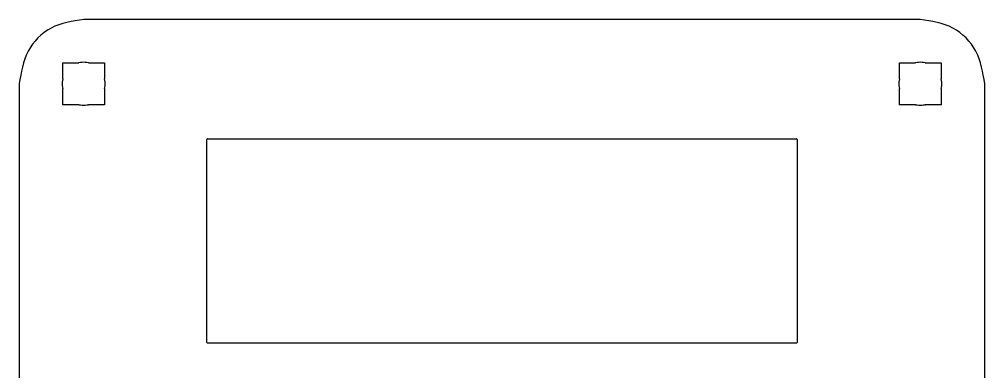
# Model space of a CAD drawing. Extents: x 14 to 324, y 11 to 161.
# Drawn here: x 13.6 to 163.7, y 106.6 to 161.3 of the extents above; entities that cross this region are included whole.
import ezdxf

# ---------------------------------------------------------------- set-up
doc = ezdxf.new("R2010")
doc.units = 0
doc.layers.add('CUT', color=3, linetype='CONTINUOUS')

msp = doc.modelspace()

# ---------------------------------------------------------------- linework, layer by layer
at = {"layer": 'CUT'}
for p, q in [((153.71, 161.34), (23.63, 161.34)), ((20.38, 152.08), (20.38, 154.58)), ((20.38, 154.58), (22.88, 154.58)), ((24.37, 154.58), (26.87, 154.58)), ((26.87, 154.58), (26.87, 152.08)), ((150.47, 152.08), (150.47, 154.58)), ((150.47, 154.58), (152.97, 154.58)), ((154.46, 154.58), (156.95, 154.58)), ((156.95, 154.58), (156.95, 152.08)), ((13.62, 151.34), (13.62, 21.25)), ((20.38, 148.09), (20.38, 150.59)), ((26.87, 150.59), (26.87, 148.09)), ((150.47, 148.09), (150.47, 150.59)), ((156.95, 150.59), (156.95, 148.09)), ((163.72, 21.25), (163.72, 151.34)), ((22.88, 148.09), (20.38, 148.09)), ((26.87, 148.09), (24.37, 148.09)), ((152.97, 148.09), (150.47, 148.09)), ((156.95, 148.09), (154.46, 148.09)), ((42.79, 111.17), (42.79, 142.69)), ((42.89, 142.79), (134.45, 142.79)), ((134.55, 142.69), (134.55, 111.17)), ((134.45, 111.07), (42.89, 111.07))]:
    msp.add_line(p, q, dxfattribs=at)
at = {"layer": 'CUT', "linetype": 'ByBlock'}
for centre, start, end in [((42.89, 142.69), 90, 180), ((134.45, 142.69), 0, 90), ((42.89, 111.17), 180, 270), ((134.45, 111.17), 270, 0)]:
    msp.add_arc(centre, 0.1, start, end, dxfattribs=at)
at = {"layer": 'CUT'}
for points, knots in [([(23.63, 161.34), (21.87, 161.07), (18.42, 160.53), (14.44, 156.54), (13.89, 153.09), (13.62, 151.34)], [0, 0, 0, 0, 5.232488, 10.309781, 15.542274, 15.542274, 15.542274, 15.542274]), ([(163.72, 151.34), (163.45, 153.09), (162.9, 156.54), (158.92, 160.53), (155.47, 161.07), (153.71, 161.34)], [0, 0, 0, 0, 5.232492, 10.309783, 15.542277, 15.542277, 15.542277, 15.542277]), ([(24.37, 154.58), (24.21, 154.61), (23.88, 154.67), (23.37, 154.67), (23.04, 154.61), (22.88, 154.58)], [0, 0, 0, 0, 0.502643, 1.003869, 1.506512, 1.506512, 1.506512, 1.506512]), ([(154.46, 154.58), (154.3, 154.61), (153.97, 154.67), (153.46, 154.67), (153.13, 154.61), (152.97, 154.58)], [0, 0, 0, 0, 0.502644, 1.003869, 1.506512, 1.506512, 1.506512, 1.506512]), ([(20.38, 152.08), (20.35, 151.92), (20.29, 151.59), (20.29, 151.08), (20.35, 150.75), (20.38, 150.59)], [0, 0, 0, 0, 0.502644, 1.003869, 1.506512, 1.506512, 1.506512, 1.506512]), ([(26.87, 150.59), (26.9, 150.75), (26.96, 151.08), (26.96, 151.59), (26.9, 151.92), (26.87, 152.08)], [0, 0, 0, 0, 0.502644, 1.003869, 1.506512, 1.506512, 1.506512, 1.506512]), ([(150.47, 152.08), (150.44, 151.92), (150.38, 151.59), (150.38, 151.08), (150.44, 150.75), (150.47, 150.59)], [0, 0, 0, 0, 0.502644, 1.003869, 1.506512, 1.506512, 1.506512, 1.506512]), ([(156.96, 150.59), (156.99, 150.75), (157.05, 151.08), (157.05, 151.59), (156.99, 151.92), (156.96, 152.08)], [0, 0, 0, 0, 0.502644, 1.003869, 1.506512, 1.506512, 1.506512, 1.506512]), ([(22.88, 148.09), (23.04, 148.06), (23.37, 148), (23.88, 148), (24.21, 148.06), (24.37, 148.09)], [0, 0, 0, 0, 0.502644, 1.00387, 1.506512, 1.506512, 1.506512, 1.506512]), ([(152.97, 148.09), (153.13, 148.06), (153.46, 148), (153.97, 148), (154.3, 148.06), (154.46, 148.09)], [0, 0, 0, 0, 0.502644, 1.003869, 1.506512, 1.506512, 1.506512, 1.506512])]:
    msp.add_open_spline(points, degree=3, knots=knots, dxfattribs=at)

doc.saveas('drawing.dxf')
